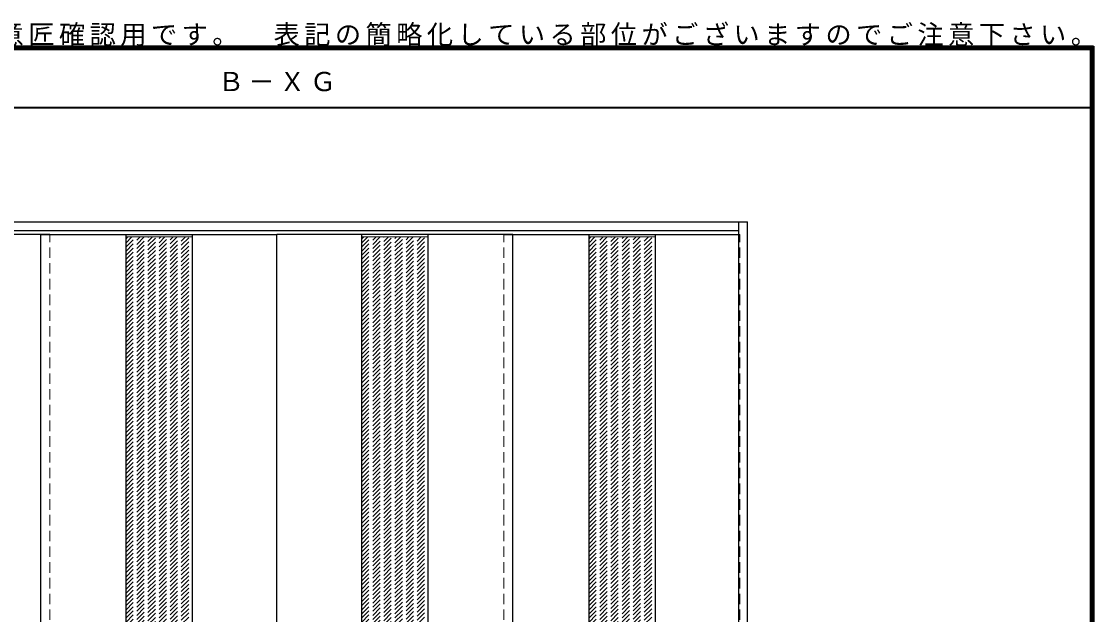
# Model space of a CAD drawing. Units: millimetres, scale not verified. Extents: x -6000 to 5700, y -4307 to 4260.
# Drawn here: x 2018 to 5700, y 2225 to 4260 of the extents above; entities that cross this region are included whole.
import ezdxf

# ---------------------------------------------------------------- set-up
doc = ezdxf.new("R2010")
doc.units = ezdxf.units.MM
doc.header["$LTSCALE"] = 30
doc.linetypes.add('DASHED1', pattern=[1.8, 1.2, -0.6])
for name, color, linetype, lineweight in [('0-2_扉', 3, 'Continuous', 25), ('0-4_枠', 3, 'Continuous', 25), ('0-A_文字', 7, 'Continuous', 18), ('0-C_ハッチ', 4, 'DASHED1', 9), ('F-1_枠', 6, 'Continuous', 40)]:
    doc.layers.add(name, color=color, linetype=linetype, lineweight=lineweight)
doc.styles.add('ＭＳ ゴシック', font='')
doc.styles.get('ＭＳ ゴシック').set_extended_font_data('MS Gothic')

msp = doc.modelspace()

# ---------------------------------------------------------------- linework, layer by layer
at = {"layer": '0-2_扉'}
for p, q in [((2115, 3529), (1308, 3529)), ((2085, 3529), (2895, 3529)), ((2085, 1181), (2085, 3529)), ((2376, 3529), (2376, 1181)), ((2604, 3529), (2604, 1181)), ((3705, 3529), (2895, 3529)), ((2895, 1181), (2895, 3529)), ((3186, 3529), (3186, 1181)), ((3414, 3529), (3414, 1181)), ((3675, 3529), (4482, 3529)), ((3705, 1181), (3705, 3529)), ((3966, 3529), (3966, 1181)), ((4194, 3529), (4194, 1181))]:
    msp.add_line(p, q, dxfattribs=at)
at = {"layer": '0-2_扉', "color": 4, "linetype": 'DASHED1', "lineweight": 9}
for p, q in [((2115, 1181), (2115, 3529)), ((3675, 1181), (3675, 3529)), ((4482, 3529), (4485, 3529)), ((4485, 1181), (4485, 3529))]:
    msp.add_line(p, q, dxfattribs=at)
at = {"layer": '0-2_扉', "color": 7, "lineweight": 18}
for p, q in [((2376, 3521), (2604, 3521)), ((3186, 3521), (3414, 3521)), ((3966, 3521), (4194, 3521))]:
    msp.add_line(p, q, dxfattribs=at)
at = {"layer": '0-4_枠'}
for p, q in [((1278, 3573), (4512, 3573)), ((4482, 1173), (4482, 3573)), ((4512, 1173), (4512, 3573)), ((1308, 3543), (4482, 3543))]:
    msp.add_line(p, q, dxfattribs=at)
at = {"layer": '0-C_ハッチ'}
for p, q in [((2376, 3301.64), (2595.36, 3521)), ((2376, 3315.79), (2581.21, 3521)), ((2376, 3329.93), (2567.07, 3521)), ((2376, 3344.07), (2552.93, 3521)), ((2376, 3358.21), (2538.79, 3521)), ((2376, 3372.35), (2524.65, 3521)), ((2376, 3386.5), (2510.5, 3521)), ((2376, 3400.64), (2496.36, 3521)), ((2376, 3414.78), (2482.22, 3521)), ((2376, 3428.92), (2468.08, 3521)), ((2376, 3443.06), (2453.93, 3521)), ((2376, 3457.21), (2439.79, 3521)), ((2376, 3471.35), (2425.65, 3521)), ((2376, 3485.49), (2411.51, 3521)), ((2376, 3499.63), (2397.37, 3521)), ((2376, 3513.78), (2383.22, 3521)), ((2376, 3287.5), (2604, 3515.5)), ((2376, 3273.36), (2604, 3501.36)), ((3186, 3301.64), (3405.36, 3521)), ((3186, 3315.79), (3391.21, 3521)), ((3186, 3329.93), (3377.07, 3521)), ((3186, 3344.07), (3362.93, 3521)), ((3186, 3358.21), (3348.79, 3521)), ((3186, 3372.35), (3334.65, 3521)), ((3186, 3386.5), (3320.5, 3521)), ((3186, 3400.64), (3306.36, 3521)), ((3186, 3414.78), (3292.22, 3521)), ((3186, 3428.92), (3278.08, 3521)), ((3186, 3443.06), (3263.93, 3521)), ((3186, 3457.21), (3249.79, 3521)), ((3186, 3471.35), (3235.65, 3521)), ((3186, 3485.49), (3221.51, 3521)), ((3186, 3499.63), (3207.37, 3521)), ((3186, 3513.78), (3193.22, 3521)), ((3186, 3287.5), (3414, 3515.5)), ((3186, 3273.36), (3414, 3501.36)), ((3966, 3301.64), (4185.36, 3521)), ((3966, 3315.79), (4171.21, 3521)), ((3966, 3329.93), (4157.07, 3521)), ((3966, 3344.07), (4142.93, 3521)), ((3966, 3358.21), (4128.79, 3521)), ((3966, 3372.35), (4114.65, 3521)), ((3966, 3386.5), (4100.5, 3521)), ((3966, 3400.64), (4086.36, 3521)), ((3966, 3414.78), (4072.22, 3521)), ((3966, 3428.92), (4058.08, 3521)), ((3966, 3443.06), (4043.93, 3521)), ((3966, 3457.21), (4029.79, 3521)), ((3966, 3471.35), (4015.65, 3521)), ((3966, 3485.49), (4001.51, 3521)), ((3966, 3499.63), (3987.37, 3521)), ((3966, 3513.78), (3973.22, 3521)), ((3966, 3287.5), (4194, 3515.5)), ((3966, 3273.36), (4194, 3501.36)), ((2376, 3259.22), (2604, 3487.22)), ((2376, 3245.07), (2604, 3473.07)), ((3186, 3259.22), (3414, 3487.22)), ((3186, 3245.07), (3414, 3473.07)), ((3966, 3259.22), (4194, 3487.22)), ((3966, 3245.07), (4194, 3473.07)), ((2376, 3230.93), (2604, 3458.93)), ((2376, 3216.79), (2604, 3444.79)), ((2376, 3202.65), (2604, 3430.65)), ((3186, 3230.93), (3414, 3458.93)), ((3186, 3216.79), (3414, 3444.79)), ((3186, 3202.65), (3414, 3430.65)), ((3966, 3230.93), (4194, 3458.93)), ((3966, 3216.79), (4194, 3444.79)), ((3966, 3202.65), (4194, 3430.65)), ((2376, 3188.51), (2604, 3416.51)), ((2376, 3174.36), (2604, 3402.36)), ((2376, 3160.22), (2604, 3388.22)), ((3186, 3188.51), (3414, 3416.51)), ((3186, 3174.36), (3414, 3402.36)), ((3186, 3160.22), (3414, 3388.22)), ((3966, 3188.51), (4194, 3416.51)), ((3966, 3174.36), (4194, 3402.36)), ((3966, 3160.22), (4194, 3388.22)), ((2376, 3146.08), (2604, 3374.08)), ((2376, 3131.94), (2604, 3359.94)), ((3186, 3146.08), (3414, 3374.08)), ((3186, 3131.94), (3414, 3359.94)), ((3966, 3146.08), (4194, 3374.08)), ((3966, 3131.94), (4194, 3359.94)), ((2376, 3117.8), (2604, 3345.8)), ((2376, 3103.65), (2604, 3331.65)), ((2376, 3089.51), (2604, 3317.51)), ((3186, 3117.8), (3414, 3345.8)), ((3186, 3103.65), (3414, 3331.65)), ((3186, 3089.51), (3414, 3317.51)), ((3966, 3117.8), (4194, 3345.8)), ((3966, 3103.65), (4194, 3331.65)), ((3966, 3089.51), (4194, 3317.51)), ((2376, 3075.37), (2604, 3303.37)), ((2376, 3061.23), (2604, 3289.23)), ((3186, 3075.37), (3414, 3303.37)), ((3186, 3061.23), (3414, 3289.23)), ((3966, 3075.37), (4194, 3303.37)), ((3966, 3061.23), (4194, 3289.23)), ((2376, 3047.08), (2604, 3275.08)), ((2376, 3032.94), (2604, 3260.94)), ((2376, 3018.8), (2604, 3246.8)), ((3186, 3047.08), (3414, 3275.08)), ((3186, 3032.94), (3414, 3260.94)), ((3186, 3018.8), (3414, 3246.8)), ((3966, 3047.08), (4194, 3275.08)), ((3966, 3032.94), (4194, 3260.94)), ((3966, 3018.8), (4194, 3246.8)), ((2376, 3004.66), (2604, 3232.66)), ((2376, 2990.52), (2604, 3218.52)), ((2376, 2976.37), (2604, 3204.37)), ((3186, 3004.66), (3414, 3232.66)), ((3186, 2990.52), (3414, 3218.52)), ((3186, 2976.37), (3414, 3204.37)), ((3966, 3004.66), (4194, 3232.66)), ((3966, 2990.52), (4194, 3218.52)), ((3966, 2976.37), (4194, 3204.37)), ((2376, 2962.23), (2604, 3190.23)), ((2376, 2948.09), (2604, 3176.09)), ((3186, 2962.23), (3414, 3190.23)), ((3186, 2948.09), (3414, 3176.09)), ((3966, 2962.23), (4194, 3190.23)), ((3966, 2948.09), (4194, 3176.09)), ((2376, 2933.95), (2604, 3161.95)), ((2376, 2919.81), (2604, 3147.81)), ((2376, 2905.66), (2604, 3133.66)), ((3186, 2933.95), (3414, 3161.95)), ((3186, 2919.81), (3414, 3147.81)), ((3186, 2905.66), (3414, 3133.66)), ((3966, 2933.95), (4194, 3161.95)), ((3966, 2919.81), (4194, 3147.81)), ((3966, 2905.66), (4194, 3133.66)), ((2376, 2891.52), (2604, 3119.52)), ((2376, 2877.38), (2604, 3105.38)), ((3186, 2891.52), (3414, 3119.52)), ((3186, 2877.38), (3414, 3105.38)), ((3966, 2891.52), (4194, 3119.52)), ((3966, 2877.38), (4194, 3105.38)), ((2376, 2863.24), (2604, 3091.24)), ((2376, 2849.09), (2604, 3077.09)), ((2376, 2834.95), (2604, 3062.95)), ((3186, 2863.24), (3414, 3091.24)), ((3186, 2849.09), (3414, 3077.09)), ((3186, 2834.95), (3414, 3062.95)), ((3966, 2863.24), (4194, 3091.24)), ((3966, 2849.09), (4194, 3077.09)), ((3966, 2834.95), (4194, 3062.95)), ((2376, 2820.81), (2604, 3048.81)), ((2376, 2806.67), (2604, 3034.67)), ((2376, 2792.53), (2604, 3020.53)), ((3186, 2820.81), (3414, 3048.81)), ((3186, 2806.67), (3414, 3034.67)), ((3186, 2792.53), (3414, 3020.53)), ((3966, 2820.81), (4194, 3048.81)), ((3966, 2806.67), (4194, 3034.67)), ((3966, 2792.53), (4194, 3020.53)), ((2376, 2778.38), (2604, 3006.38)), ((2376, 2764.24), (2604, 2992.24)), ((3186, 2778.38), (3414, 3006.38)), ((3186, 2764.24), (3414, 2992.24)), ((3966, 2778.38), (4194, 3006.38)), ((3966, 2764.24), (4194, 2992.24)), ((2376, 2750.1), (2604, 2978.1)), ((2376, 2735.96), (2604, 2963.96)), ((2376, 2721.82), (2604, 2949.82)), ((3186, 2750.1), (3414, 2978.1)), ((3186, 2735.96), (3414, 2963.96)), ((3186, 2721.82), (3414, 2949.82)), ((3966, 2750.1), (4194, 2978.1)), ((3966, 2735.96), (4194, 2963.96)), ((3966, 2721.82), (4194, 2949.82)), ((2376, 2707.67), (2604, 2935.67)), ((2376, 2693.53), (2604, 2921.53)), ((3186, 2707.67), (3414, 2935.67)), ((3186, 2693.53), (3414, 2921.53)), ((3966, 2707.67), (4194, 2935.67)), ((3966, 2693.53), (4194, 2921.53)), ((2376, 2679.39), (2604, 2907.39)), ((2376, 2665.25), (2604, 2893.25)), ((2376, 2651.11), (2604, 2879.11)), ((3186, 2679.39), (3414, 2907.39)), ((3186, 2665.25), (3414, 2893.25)), ((3186, 2651.11), (3414, 2879.11)), ((3966, 2679.39), (4194, 2907.39)), ((3966, 2665.25), (4194, 2893.25)), ((3966, 2651.11), (4194, 2879.11)), ((2376, 2636.96), (2604, 2864.96)), ((2376, 2622.82), (2604, 2850.82)), ((2376, 2608.68), (2604, 2836.68)), ((3186, 2636.96), (3414, 2864.96)), ((3186, 2622.82), (3414, 2850.82)), ((3186, 2608.68), (3414, 2836.68)), ((3966, 2636.96), (4194, 2864.96)), ((3966, 2622.82), (4194, 2850.82)), ((3966, 2608.68), (4194, 2836.68)), ((2376, 2594.54), (2604, 2822.54)), ((2376, 2580.39), (2604, 2808.39)), ((3186, 2594.54), (3414, 2822.54)), ((3186, 2580.39), (3414, 2808.39)), ((3966, 2594.54), (4194, 2822.54)), ((3966, 2580.39), (4194, 2808.39)), ((2376, 2566.25), (2604, 2794.25)), ((2376, 2552.11), (2604, 2780.11)), ((2376, 2537.97), (2604, 2765.97)), ((3186, 2566.25), (3414, 2794.25)), ((3186, 2552.11), (3414, 2780.11)), ((3186, 2537.97), (3414, 2765.97)), ((3966, 2566.25), (4194, 2794.25)), ((3966, 2552.11), (4194, 2780.11)), ((3966, 2537.97), (4194, 2765.97)), ((2376, 2523.83), (2604, 2751.83)), ((2376, 2509.68), (2604, 2737.68)), ((3186, 2523.83), (3414, 2751.83)), ((3186, 2509.68), (3414, 2737.68)), ((3966, 2523.83), (4194, 2751.83)), ((3966, 2509.68), (4194, 2737.68)), ((2376, 2495.54), (2604, 2723.54)), ((2376, 2481.4), (2604, 2709.4)), ((2376, 2467.26), (2604, 2695.26)), ((3186, 2495.54), (3414, 2723.54)), ((3186, 2481.4), (3414, 2709.4)), ((3186, 2467.26), (3414, 2695.26)), ((3966, 2495.54), (4194, 2723.54)), ((3966, 2481.4), (4194, 2709.4)), ((3966, 2467.26), (4194, 2695.26)), ((2376, 2453.12), (2604, 2681.12)), ((2376, 2438.97), (2604, 2666.97)), ((2376, 2424.83), (2604, 2652.83)), ((3186, 2453.12), (3414, 2681.12)), ((3186, 2438.97), (3414, 2666.97)), ((3186, 2424.83), (3414, 2652.83)), ((3966, 2453.12), (4194, 2681.12)), ((3966, 2438.97), (4194, 2666.97)), ((3966, 2424.83), (4194, 2652.83)), ((2376, 2410.69), (2604, 2638.69)), ((2376, 2396.55), (2604, 2624.55)), ((3186, 2410.69), (3414, 2638.69)), ((3186, 2396.55), (3414, 2624.55)), ((3966, 2410.69), (4194, 2638.69)), ((3966, 2396.55), (4194, 2624.55)), ((2376, 2382.4), (2604, 2610.4)), ((2376, 2368.26), (2604, 2596.26)), ((2376, 2354.12), (2604, 2582.12)), ((3186, 2382.4), (3414, 2610.4)), ((3186, 2368.26), (3414, 2596.26)), ((3186, 2354.12), (3414, 2582.12)), ((3966, 2382.4), (4194, 2610.4)), ((3966, 2368.26), (4194, 2596.26)), ((3966, 2354.12), (4194, 2582.12)), ((2376, 2339.98), (2604, 2567.98)), ((2376, 2325.84), (2604, 2553.84)), ((3186, 2339.98), (3414, 2567.98)), ((3186, 2325.84), (3414, 2553.84)), ((3966, 2339.98), (4194, 2567.98)), ((3966, 2325.84), (4194, 2553.84)), ((2376, 2311.69), (2604, 2539.69)), ((2376, 2297.55), (2604, 2525.55)), ((2376, 2283.41), (2604, 2511.41)), ((3186, 2311.69), (3414, 2539.69)), ((3186, 2297.55), (3414, 2525.55)), ((3186, 2283.41), (3414, 2511.41)), ((3966, 2311.69), (4194, 2539.69)), ((3966, 2297.55), (4194, 2525.55)), ((3966, 2283.41), (4194, 2511.41)), ((2376, 2269.27), (2604, 2497.27)), ((2376, 2255.13), (2604, 2483.13)), ((2376, 2240.98), (2604, 2468.98)), ((3186, 2269.27), (3414, 2497.27)), ((3186, 2255.13), (3414, 2483.13)), ((3186, 2240.98), (3414, 2468.98)), ((3966, 2269.27), (4194, 2497.27)), ((3966, 2255.13), (4194, 2483.13)), ((3966, 2240.98), (4194, 2468.98)), ((2376, 2226.84), (2604, 2454.84)), ((2376, 2212.7), (2604, 2440.7)), ((3186, 2226.84), (3414, 2454.84)), ((3186, 2212.7), (3414, 2440.7)), ((3966, 2226.84), (4194, 2454.84)), ((3966, 2212.7), (4194, 2440.7)), ((2376, 2198.56), (2604, 2426.56)), ((2376, 2184.41), (2604, 2412.41)), ((2376, 2170.27), (2604, 2398.27)), ((3186, 2198.56), (3414, 2426.56)), ((3186, 2184.41), (3414, 2412.41)), ((3186, 2170.27), (3414, 2398.27)), ((3966, 2198.56), (4194, 2426.56)), ((3966, 2184.41), (4194, 2412.41)), ((3966, 2170.27), (4194, 2398.27)), ((2376, 2156.13), (2604, 2384.13)), ((2376, 2141.99), (2604, 2369.99)), ((3186, 2156.13), (3414, 2384.13)), ((3186, 2141.99), (3414, 2369.99)), ((3966, 2156.13), (4194, 2384.13)), ((3966, 2141.99), (4194, 2369.99)), ((2376, 2127.85), (2604, 2355.85)), ((2376, 2113.7), (2604, 2341.7)), ((2376, 2099.56), (2604, 2327.56)), ((3186, 2127.85), (3414, 2355.85)), ((3186, 2113.7), (3414, 2341.7)), ((3186, 2099.56), (3414, 2327.56)), ((3966, 2127.85), (4194, 2355.85)), ((3966, 2113.7), (4194, 2341.7)), ((3966, 2099.56), (4194, 2327.56)), ((2376, 2085.42), (2604, 2313.42)), ((2376, 2071.28), (2604, 2299.28)), ((2376, 2057.14), (2604, 2285.14)), ((3186, 2085.42), (3414, 2313.42)), ((3186, 2071.28), (3414, 2299.28)), ((3186, 2057.14), (3414, 2285.14)), ((3966, 2085.42), (4194, 2313.42)), ((3966, 2071.28), (4194, 2299.28)), ((3966, 2057.14), (4194, 2285.14)), ((2376, 2042.99), (2604, 2270.99)), ((2376, 2028.85), (2604, 2256.85)), ((3186, 2042.99), (3414, 2270.99)), ((3186, 2028.85), (3414, 2256.85)), ((3966, 2042.99), (4194, 2270.99)), ((3966, 2028.85), (4194, 2256.85)), ((2376, 2014.71), (2604, 2242.71)), ((2376, 2000.57), (2604, 2228.57)), ((3186, 2014.71), (3414, 2242.71)), ((3186, 2000.57), (3414, 2228.57)), ((3966, 2014.71), (4194, 2242.71)), ((3966, 2000.57), (4194, 2228.57))]:
    msp.add_line(p, q, dxfattribs=at)
at = {"layer": 'F-1_枠'}
for p, q in [((-6000, 4175), (5700, 4175)), ((-6000, 4170), (5700, 4170)), ((-6000, 4165), (5700, 4165)), ((5690, 4175), (5690, -4205)), ((5695, 4175), (5695, -4205)), ((5700, 4175), (5700, -4205)), ((-6000, 3965), (5700, 3965))]:
    msp.add_line(p, q, dxfattribs=at)

# ---------------------------------------------------------------- texts
at = {"layer": '0-A_文字', "char_height": 65.98, "attachment_point": 7, "style": 'ＭＳ ゴシック'}
for s, insert in [('\\T1.17;※本図は意匠確認用です。\u3000表記の簡略化している部位がございますのでご注意下さい。', (1515, 4175)), ('\\T1.17;Ｂ－ＸＧ', (2692.5, 4020))]:
    msp.add_mtext(s, dxfattribs=dict(at, insert=insert))

doc.saveas('drawing.dxf')
